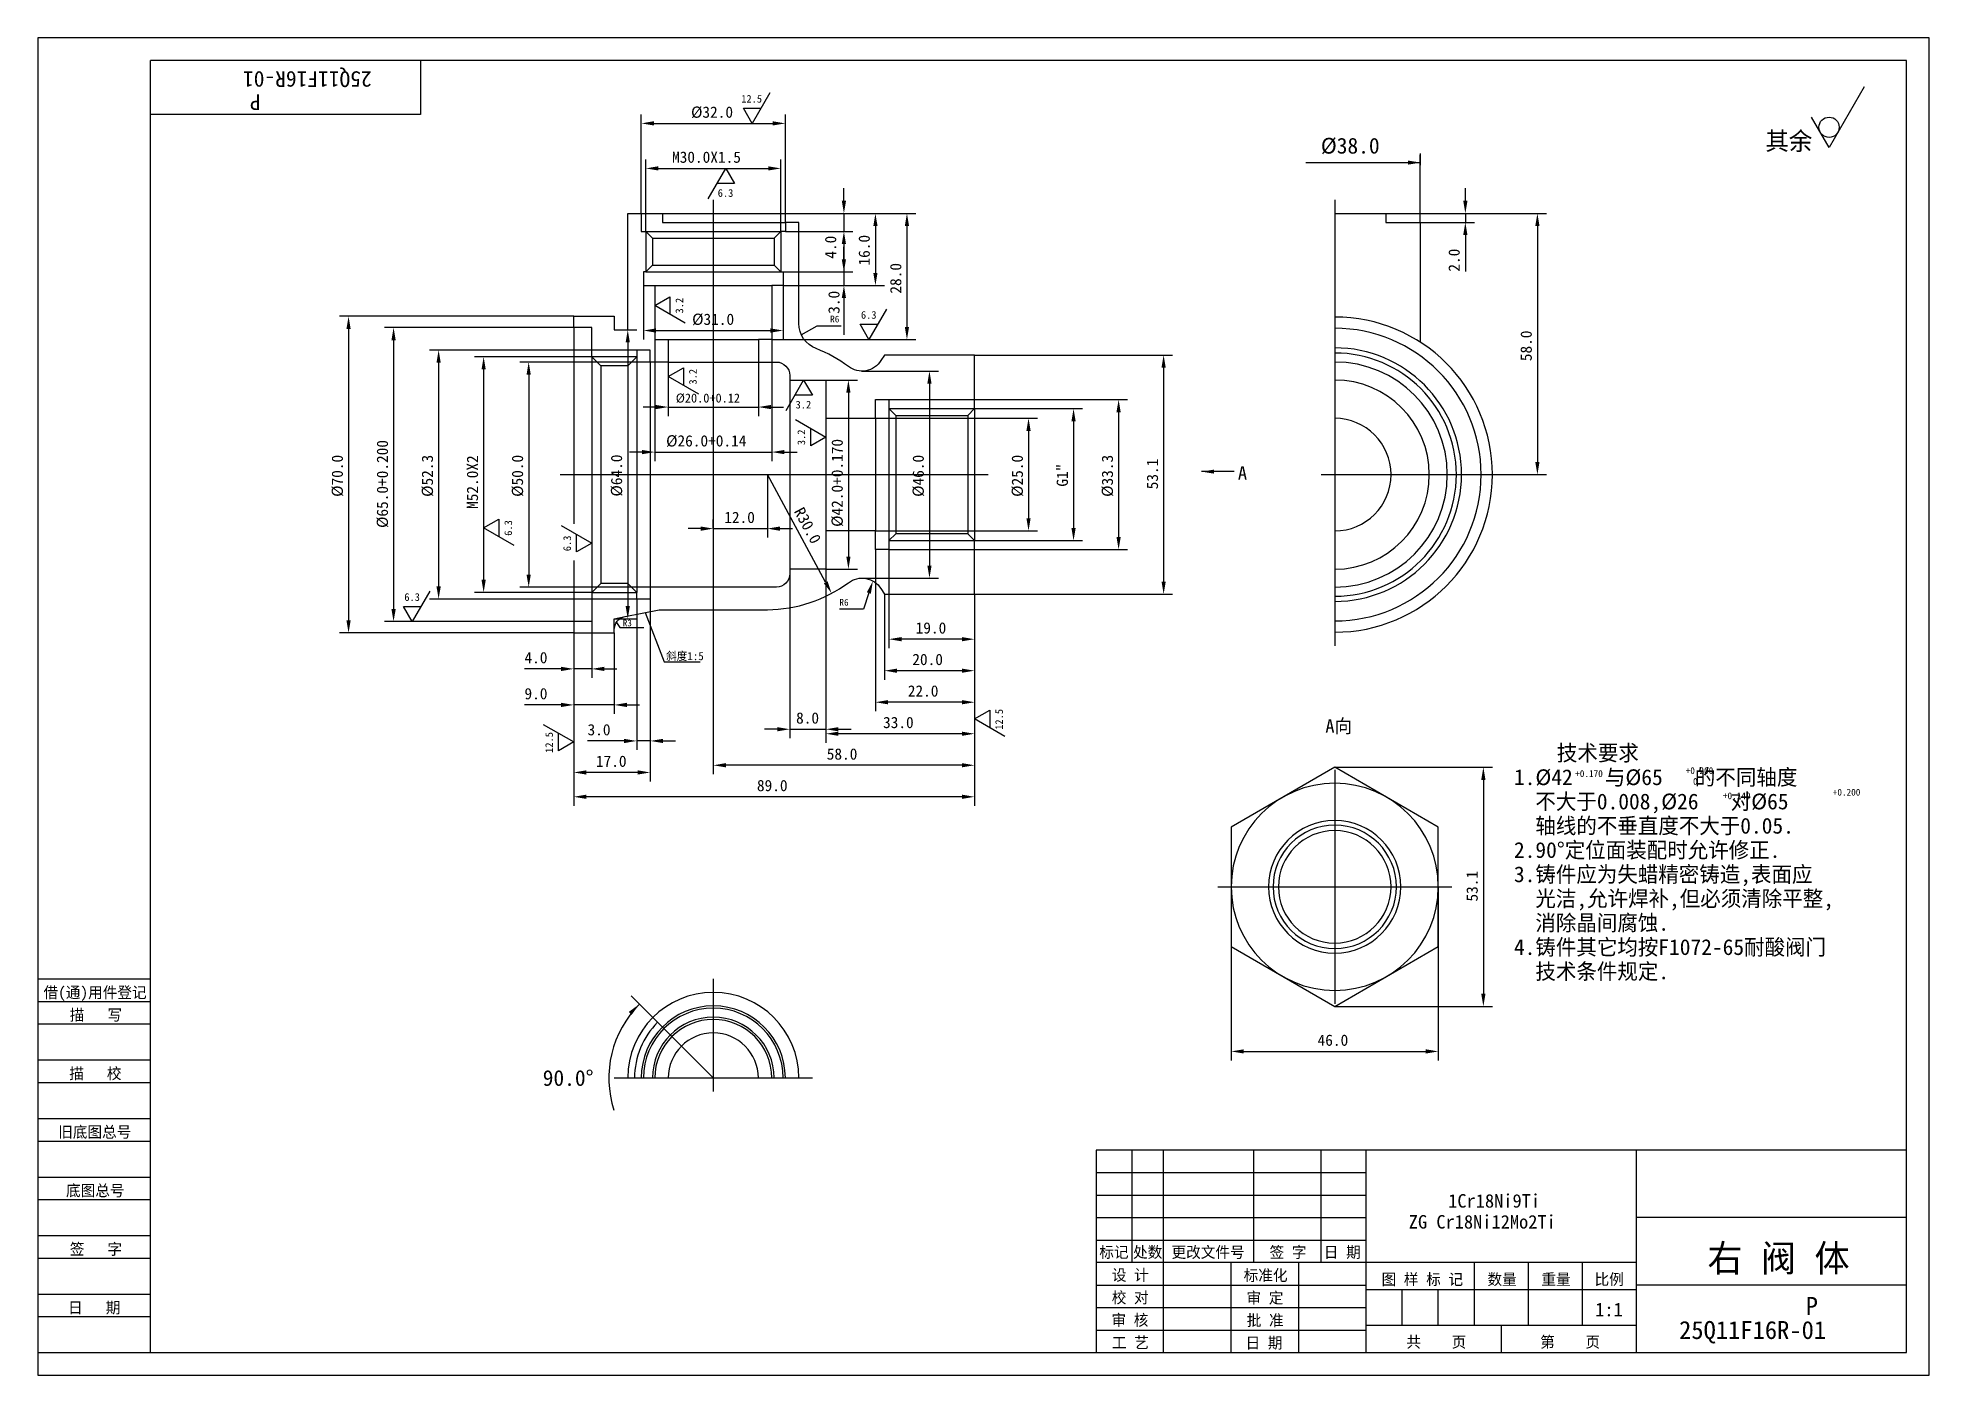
# Model space of a CAD drawing. Header units: metres. Extents: x 0 to 420, y 0 to 297.
import ezdxf

# ---------------------------------------------------------------- set-up
doc = ezdxf.new("R2010")
doc.units = ezdxf.units.M
for name, color, linetype in [('B', 3, 'Continuous'), ('C', 6, 'Continuous'), ('D', 1, 'Continuous'), ('FL', 5, 'Continuous'), ('HA', 5, 'Continuous'), ('T', 7, 'Continuous'), ('TL', 4, 'Continuous')]:
    doc.layers.add(name, color=color, linetype=linetype)

# ---------------------------------------------------------------- blocks, each defined once
blk = doc.blocks.new('TUKUN3')
at = {"layer": 'FL'}
for p, q in [((420, 297), (0, 297)), ((0, 297), (0, 0)), ((420, 0), (420, 297)), ((0, 78), (25, 78)), ((0, 70), (25, 70)), ((0, 65), (25, 65)), ((0, 57), (25, 57)), ((0, 52), (25, 52)), ((243, 25), (243, 50)), ((250, 5), (250, 50)), ((270, 25), (270, 50)), ((285, 25), (285, 50)), ((0, 44), (25, 44)), ((235, 45), (295, 45)), ((0, 39), (25, 39)), ((235, 40), (295, 40)), ((235, 35), (295, 35)), ((0, 31), (25, 31)), ((235, 30), (295, 30)), ((0, 26), (25, 26)), ((280, 5), (280, 25)), ((0, 18), (25, 18)), ((235, 20), (295, 20)), ((0, 13), (25, 13)), ((235, 15), (295, 15)), ((235, 10), (295, 10)), ((0, 0), (420, 0))]:
    blk.add_line(p, q, dxfattribs=at)
at = {"layer": 'TL'}
for p, q in [((415, 292), (25, 292)), ((25, 5), (25, 292)), ((85, 292), (85, 280)), ((415, 5), (415, 292)), ((85, 280), (25, 280)), ((0, 88), (25, 88)), ((0, 83), (25, 83)), ((415, 50), (235, 50)), ((235, 50), (235, 5)), ((295, 5), (295, 50)), ((355, 5), (355, 50)), ((415, 35), (355, 35)), ((355, 25), (235, 25)), ((265, 5), (265, 25)), ((319, 11), (319, 25)), ((331, 11), (331, 25)), ((343, 11), (343, 25)), ((295, 19), (355, 19)), ((303, 11), (303, 19)), ((311, 11), (311, 19)), ((415, 20), (355, 20)), ((355, 11), (295, 11)), ((325, 5), (325, 11)), ((0, 5), (415, 5))]:
    blk.add_line(p, q, dxfattribs=at)
at = {"layer": 'T'}
for s, p in [('借(通)用件登记', (1.26, 83.76)), ('描   写', (7.09, 78.76)), ('描   校', (6.98, 65.76)), ('旧底图总号', (4.52, 52.76)), ('底图总号', (6.25, 39.76)), ('签   字', (7.1, 26.76)), ('标记', (235.71, 26.07)), ('处数', (243.22, 26.07)), ('更改文件号', (251.75, 26.07)), ('签 字', (273.53, 26.07)), ('日 期', (285.57, 26.07)), ('设 计', (238.5, 20.99)), ('标准化', (267.77, 20.93)), ('图 样 标 记', (298.4, 20.04)), ('数量', (321.92, 20.04)), ('重量', (333.88, 20.04)), ('比例', (345.7, 20.04)), ('校 对', (238.48, 15.99)), ('审 定', (268.39, 15.93)), ('日   期', (6.72, 13.76)), ('审 核', (238.41, 10.99)), ('批 准', (268.46, 10.93)), ('工 艺', (238.52, 5.99)), ('日 期', (268.18, 5.93)), ('共    页', (303.91, 6.13)), ('第    页', (333.62, 6.13))]:
    blk.add_text(s, height=2.5, dxfattribs=at).set_placement(p)

msp = doc.modelspace()

# ---------------------------------------------------------------- linework, layer by layer
at = {"layer": 'B'}
for points in [[(288, 171.85, 1), (288, 228.15, 1)], [(165.5, 66, 1), (134.5, 66, 1)]]:
    msp.add_lwpolyline(points, format="xyb", dxfattribs=at)
msp.add_lwpolyline([(288, 123.15, 1), (288, 93.75, 1)], format="xyb", close=True, dxfattribs=at)
at = {"layer": 'C'}
for p, q in [((150, 261), (150, 167)), ((288, 261), (288, 162)), ((116, 200), (211, 200)), ((285, 200), (326, 200)), ((288, 134.45), (288, 82.45)), ((262, 108.45), (314, 108.45)), ((150, 88), (150, 63)), ((128, 66), (172, 66))]:
    msp.add_line(p, q, dxfattribs=at)
at = {"layer": 'D'}
for p, q in [((405.57, 286.14), (397.77, 272.62)), ((162.54, 284.76), (158.63, 278)), ((134, 258), (134, 280)), ((136.8, 278), (163.2, 278)), ((158.63, 278), (156.68, 281.38)), ((156.68, 281.38), (160.58, 281.38)), ((166, 256), (166, 280)), ((397.77, 272.62), (393.87, 279.38)), ((135, 254), (135, 270)), ((165, 254), (165, 270)), ((281.61, 269.29), (307.07, 269.29)), ((307, 256), (307, 271)), ((307.07, 268.7), (307.07, 271.29)), ((137.8, 268), (162.2, 268)), ((148.85, 261.24), (152.76, 268)), ((154.71, 264.62), (150.8, 264.62)), ((152.76, 268), (154.71, 264.62)), ((179, 260.8), (179, 263.6)), ((317, 260.8), (317, 263.6)), ((138.69, 258), (181, 258)), ((138.69, 258), (188, 258)), ((138.69, 258), (195, 258)), ((179, 258), (179, 254)), ((299.31, 258), (319, 258)), ((299.31, 258), (335, 258)), ((317, 258), (317, 256)), ((166, 254), (181, 254)), ((186, 255.2), (186, 244.8)), ((193, 255.2), (193, 232.8)), ((307, 256), (319, 256)), ((317, 253.2), (317, 250.4)), ((333, 255.2), (333, 202.8)), ((179, 251.2), (179, 248.4)), ((179, 247.8), (179, 250.6)), ((179, 248.4), (179, 243.07)), ((317, 250.4), (317, 245.07)), ((165.5, 245), (181, 245)), ((179, 245), (179, 242)), ((134.5, 242), (134.5, 230)), ((137, 237.56), (140.38, 239.51)), ((140.38, 239.51), (140.38, 235.61)), ((165.5, 242), (165.5, 230)), ((165.5, 242), (188, 242)), ((165.5, 242), (181, 242)), ((143.76, 233.66), (137, 237.56)), ((179, 239.2), (179, 236.4)), ((179, 236.4), (179, 231.07)), ((188.46, 236.76), (184.56, 230)), ((119, 235.15), (67, 235.15)), ((69, 232.35), (69, 167.65)), ((119, 232.65), (77, 232.65)), ((128, 232.15), (133, 232.15)), ((137.3, 232), (162.7, 232)), ((169.54, 231.07), (173.06, 233.04)), ((173.06, 233.04), (175.86, 233.04)), ((175.86, 233.04), (178.38, 233.04)), ((184.56, 230), (182.61, 233.38)), ((182.61, 233.38), (186.51, 233.38)), ((79, 229.85), (79, 170.15)), ((133, 227.65), (87, 227.65)), ((131, 229.35), (131, 170.8)), ((137, 230), (137, 203)), ((163, 230), (163, 203)), ((163, 230), (195, 230)), ((89, 224.85), (89, 175.15)), ((123, 226.15), (97, 226.15)), ((99, 223.35), (99, 176.65)), ((136, 225), (107, 225)), ((140, 225), (140, 213)), ((140, 221.78), (143.38, 223.73)), ((143.38, 223.73), (143.38, 219.83)), ((160, 225), (160, 213)), ((183, 223), (200, 223)), ((208, 226.55), (252, 226.55)), ((250, 223.75), (250, 176.25)), ((109, 222.2), (109, 177.8)), ((146.76, 217.88), (140, 221.78)), ((166.15, 214.24), (170.05, 221)), ((170.05, 221), (172, 217.62)), ((175, 221), (182, 221)), ((198, 220.2), (198, 179.8)), ((137.2, 215), (134.4, 215)), ((140, 215), (160, 215)), ((162.8, 215), (165.6, 215)), ((172, 217.62), (168.1, 217.62)), ((180, 218.2), (180, 181.8)), ((189, 216.65), (242, 216.65)), ((208, 214.65), (232, 214.65)), ((168.24, 212.22), (175, 208.32)), ((171.62, 206.37), (171.62, 210.27)), ((186, 212.5), (222, 212.5)), ((230, 211.85), (230, 188.15)), ((240, 213.85), (240, 186.15)), ((175, 208.32), (171.62, 206.37)), ((220, 209.7), (220, 190.3)), ((134.2, 205), (131.4, 205)), ((137, 205), (163, 205)), ((165.8, 205), (168.6, 205)), ((162, 200), (162, 186)), ((174.95, 176.08), (162, 200)), ((265.69, 200.66), (258.42, 200.66)), ((323, 200), (335, 200)), ((99, 188.19), (102.38, 190.14)), ((102.38, 190.14), (102.38, 186.24)), ((150, 188), (150, 190)), ((105.76, 184.29), (99, 188.19)), ((116.24, 188.67), (123, 184.77)), ((119.62, 182.82), (119.62, 186.72)), ((147.2, 188), (144.4, 188)), ((150, 188), (162, 188)), ((164.8, 188), (167.6, 188)), ((186, 187.5), (222, 187.5)), ((208, 185.35), (232, 185.35)), ((123, 184.77), (119.62, 182.82)), ((186, 183.35), (186, 147.45)), ((189, 183.35), (189, 161.45)), ((189, 183.35), (242, 183.35)), ((167, 178), (167, 141.45)), ((175, 179), (175, 140.45)), ((175, 179), (175, 141.45)), ((175, 179), (182, 179)), ((183, 177), (200, 177)), ((87.06, 174.11), (83.16, 167.35)), ((133, 172.35), (87, 172.35)), ((123, 173.85), (97, 173.85)), ((136, 175), (107, 175)), ((133, 172.35), (133, 138.85)), ((136, 172.35), (136, 138.85)), ((136, 172.35), (136, 131.85)), ((184.54, 173.71), (183.32, 170.13)), ((188, 173.45), (188, 154.45)), ((208, 173.45), (208, 161.45)), ((208, 173.45), (208, 154.45)), ((208, 173.45), (208, 147.45)), ((208, 173.45), (208, 140.45)), ((208, 173.45), (208, 133.45)), ((208, 173.45), (208, 126.45)), ((208, 173.45), (252, 173.45)), ((83.16, 167.35), (81.21, 170.73)), ((81.21, 170.73), (85.11, 170.73)), ((128, 168), (133, 168)), ((134.88, 169.38), (139.1, 158.4)), ((150, 170), (150, 133.45)), ((180.52, 170.13), (178, 170.13)), ((183.32, 170.13), (180.52, 170.13)), ((119, 164.85), (67, 164.85)), ((119, 167.35), (77, 167.35)), ((119, 164.85), (119, 126.45)), ((119, 164.85), (119, 154.85)), ((119, 164.85), (119, 146.85)), ((119, 164.85), (119, 131.85)), ((123, 167.35), (123, 154.85)), ((128, 164.85), (128, 146.85)), ((128.51, 167.18), (129.21, 166.03)), ((129.21, 166.03), (132.01, 166.03)), ((132.01, 166.03), (134.6, 166.03)), ((205.2, 163.45), (191.8, 163.45)), ((113.4, 156.85), (108.07, 156.85)), ((116.2, 156.85), (113.4, 156.85)), ((123, 156.85), (119, 156.85)), ((125.8, 156.85), (128.6, 156.85)), ((139.1, 158.4), (147.1, 158.4)), ((205.2, 156.45), (190.8, 156.45)), ((113.4, 148.85), (108.07, 148.85)), ((116.2, 148.85), (113.4, 148.85)), ((128, 148.85), (119, 148.85)), ((130.8, 148.85), (133.6, 148.85)), ((205.2, 149.45), (188.8, 149.45)), ((208, 145.76), (211.38, 147.71)), ((211.38, 147.71), (211.38, 143.81)), ((112.24, 144.53), (119, 140.63)), ((164.2, 143.45), (161.4, 143.45)), ((167, 143.45), (175, 143.45)), ((177.8, 143.45), (180.6, 143.45)), ((214.76, 141.86), (208, 145.76)), ((115.62, 138.68), (115.62, 142.58)), ((119, 140.63), (115.62, 138.68)), ((127.4, 140.85), (122.07, 140.85)), ((130.2, 140.85), (127.4, 140.85)), ((136, 140.85), (133, 140.85)), ((138.8, 140.85), (141.6, 140.85)), ((205.2, 142.45), (177.8, 142.45)), ((205.2, 135.45), (152.8, 135.45)), ((288, 135), (323, 135)), ((133.2, 133.85), (121.8, 133.85)), ((321, 132.2), (321, 84.7)), ((205.2, 128.45), (121.8, 128.45)), ((265, 108.45), (265, 69.9)), ((311, 108.45), (311, 69.9)), ((150, 66), (131.75, 84.25)), ((288, 81.9), (323, 81.9)), ((267.8, 71.9), (308.2, 71.9))]:
    msp.add_line(p, q, dxfattribs=at)
msp.add_lwpolyline([(128, 165.54), (128, 168), (130.41, 168.48)], dxfattribs=at)
msp.add_circle((397.77, 277.13), 2.25, dxfattribs=at)
msp.add_arc((150, 66), 23.2, 135, 198, dxfattribs=at)
for points in [[(136.8, 278.47), (136.8, 277.53), (134, 278)], [(163.2, 278.47), (163.2, 277.53), (166, 278)], [(304.27, 269.74), (307.07, 269.29), (304.27, 268.84)], [(137.8, 268.47), (137.8, 267.53), (135, 268)], [(162.2, 268.47), (162.2, 267.53), (165, 268)], [(178.53, 260.8), (179.47, 260.8), (179, 258)], [(316.53, 260.8), (317.47, 260.8), (317, 258)], [(185.53, 255.2), (186.47, 255.2), (186, 258)], [(192.53, 255.2), (193.47, 255.2), (193, 258)], [(332.53, 255.2), (333.47, 255.2), (333, 258)], [(178.53, 251.2), (179.47, 251.2), (179, 254)], [(316.53, 253.2), (317.47, 253.2), (317, 256)], [(178.53, 247.8), (179.47, 247.8), (179, 245)], [(185.53, 244.8), (186.47, 244.8), (186, 242)], [(178.53, 239.2), (179.47, 239.2), (179, 242)], [(68.53, 232.35), (69.47, 232.35), (69, 235.15)], [(78.53, 229.85), (79.47, 229.85), (79, 232.65)], [(130.53, 229.35), (131.47, 229.35), (131, 232.15)], [(137.3, 232.47), (137.3, 231.53), (134.5, 232)], [(162.7, 232.47), (162.7, 231.53), (165.5, 232)], [(192.53, 232.8), (193.47, 232.8), (193, 230)], [(88.53, 224.85), (89.47, 224.85), (89, 227.65)], [(98.53, 223.35), (99.47, 223.35), (99, 226.15)], [(108.53, 222.2), (109.47, 222.2), (109, 225)], [(197.53, 220.2), (198.47, 220.2), (198, 223)], [(249.53, 223.75), (250.47, 223.75), (250, 226.55)], [(179.53, 218.2), (180.47, 218.2), (180, 221)], [(137.2, 215.47), (137.2, 214.53), (140, 215)], [(162.8, 215.47), (162.8, 214.53), (160, 215)], [(229.53, 211.85), (230.47, 211.85), (230, 214.65)], [(239.53, 213.85), (240.47, 213.85), (240, 216.65)], [(219.53, 209.7), (220.47, 209.7), (220, 212.5)], [(134.2, 205.47), (134.2, 204.53), (137, 205)], [(165.8, 205.47), (165.8, 204.53), (163, 205)], [(332.53, 202.8), (333.47, 202.8), (333, 200)], [(261.22, 200.21), (258.42, 200.66), (261.22, 201.11)], [(219.53, 190.3), (220.47, 190.3), (220, 187.5)], [(147.2, 188.47), (147.2, 187.53), (150, 188)], [(164.8, 188.47), (164.8, 187.53), (162, 188)], [(229.53, 188.15), (230.47, 188.15), (230, 185.35)], [(239.53, 186.15), (240.47, 186.15), (240, 183.35)], [(179.53, 181.8), (180.47, 181.8), (180, 179)], [(98.53, 176.65), (99.47, 176.65), (99, 173.85)], [(108.53, 177.8), (109.47, 177.8), (109, 175)], [(197.53, 179.8), (198.47, 179.8), (198, 177)], [(88.53, 175.15), (89.47, 175.15), (89, 172.35)], [(174.54, 175.86), (175.37, 176.31), (176.29, 173.62)], [(184.09, 173.86), (184.98, 173.56), (185.44, 176.36)], [(249.53, 176.25), (250.47, 176.25), (250, 173.45)], [(78.53, 170.15), (79.47, 170.15), (79, 167.35)], [(130.53, 170.8), (131.47, 170.8), (131, 168)], [(68.53, 167.65), (69.47, 167.65), (69, 164.85)], [(191.8, 163.92), (191.8, 162.98), (189, 163.45)], [(205.2, 163.92), (205.2, 162.98), (208, 163.45)], [(116.2, 157.32), (116.2, 156.38), (119, 156.85)], [(125.8, 157.32), (125.8, 156.38), (123, 156.85)], [(190.8, 156.92), (190.8, 155.98), (188, 156.45)], [(205.2, 156.92), (205.2, 155.98), (208, 156.45)], [(116.2, 149.32), (116.2, 148.38), (119, 148.85)], [(130.8, 149.32), (130.8, 148.38), (128, 148.85)], [(188.8, 149.92), (188.8, 148.98), (186, 149.45)], [(205.2, 149.92), (205.2, 148.98), (208, 149.45)], [(164.2, 143.92), (164.2, 142.98), (167, 143.45)], [(177.8, 143.92), (177.8, 142.98), (175, 143.45)], [(177.8, 142.92), (177.8, 141.98), (175, 142.45)], [(205.2, 142.92), (205.2, 141.98), (208, 142.45)], [(130.2, 141.32), (130.2, 140.38), (133, 140.85)], [(138.8, 141.32), (138.8, 140.38), (136, 140.85)], [(152.8, 135.92), (152.8, 134.98), (150, 135.45)], [(205.2, 135.92), (205.2, 134.98), (208, 135.45)], [(320.53, 132.2), (321.47, 132.2), (321, 135)], [(121.8, 134.32), (121.8, 133.38), (119, 133.85)], [(133.2, 134.32), (133.2, 133.38), (136, 133.85)], [(121.8, 128.92), (121.8, 127.98), (119, 128.45)], [(205.2, 128.92), (205.2, 127.98), (208, 128.45)], [(320.53, 84.7), (321.47, 84.7), (321, 81.9)], [(131.88, 80.04), (133.6, 82.4), (131.24, 80.69)], [(267.8, 72.37), (267.8, 71.43), (265, 71.9)], [(308.2, 72.37), (308.2, 71.43), (311, 71.9)]]:
    msp.add_solid(points, dxfattribs=at)
at = {"layer": 'HA'}
for p, q in [((135, 254), (135, 245)), ((165, 254), (165, 245)), ((133, 226.15), (123, 226.15)), ((189, 214.65), (208, 214.65)), ((189, 185.35), (208, 185.35)), ((123, 173.85), (133, 173.85))]:
    msp.add_line(p, q, dxfattribs=at)
at = {"layer": 'TL'}
for p, q in [((134, 258), (138.69, 258)), ((138.69, 258), (138.69, 256)), ((135, 254), (165, 254)), ((136.5, 252.5), (163.5, 252.5)), ((138.69, 256), (166, 256)), ((135, 245), (165, 245)), ((136.5, 246.5), (163.5, 246.5)), ((137, 242), (163, 242)), ((119, 232.65), (119, 189.04)), ((140, 230), (160, 230)), ((123, 226.15), (123, 173.85)), ((125, 224.15), (125, 175.85)), ((131, 224.15), (131, 175.85)), ((133, 226.15), (133, 173.85)), ((136, 225), (136, 175)), ((140, 225), (160, 225)), ((167, 221), (167, 179)), ((189, 214.65), (189, 185.35)), ((208, 214.65), (208, 185.35)), ((175, 212.5), (175, 187.5)), ((186, 212.5), (186, 187.5)), ((190.5, 213.15), (190.5, 186.85)), ((206.5, 213.15), (206.5, 186.85)), ((119, 180.92), (119, 167.35))]:
    msp.add_line(p, q, dxfattribs=at)
for points in [[(134, 258), (134, 254), (135, 254), (136.5, 252.5), (136.5, 246.5), (135, 245), (134.5, 245), (134.5, 242), (137, 242), (137, 230), (140, 230), (140, 225), (136, 225), (136, 227.65), (133, 227.65), (133, 226.15), (131, 224.15), (125, 224.15), (123, 226.15), (123, 232.65), (119, 232.65), (119, 235.15), (128, 235.15), (128, 232.15), (131, 232.15), (131, 258)], [(310.99, 121.72), (288, 135), (265.01, 121.72), (265.01, 95.18), (288, 81.9), (310.99, 95.17)]]:
    msp.add_lwpolyline(points, close=True, dxfattribs=at)
msp.add_lwpolyline([(288, 258), (299.31, 258), (299.31, 256), (307, 256), (307, 229.39)], dxfattribs=at)
for points in [[(169, 256), (166, 256), (166, 254), (165, 254), (163.5, 252.5), (163.5, 246.5), (165, 245), (165.5, 245), (165.5, 242), (163, 242), (163, 230), (160, 230), (160, 225), (164, 225, -0.41), (167, 222), (167, 221), (175, 221), (175, 212.5), (186, 212.5), (186, 216.65), (189, 216.65), (189, 214.65), (190.5, 213.15), (206.5, 213.15), (208, 214.65), (208, 226.55), (188, 226.55), (187.22, 225.32, -0.44), (180, 224, 0.07), (172.83, 227.98, -0.31), (169, 233.57), (169, 256)], [(288, 165, 1), (288, 235, 1)], [(288, 167.5, 1), (288, 232.5, 1)], [(288, 173, 1), (288, 227, 1)], [(288, 175, 1), (288, 225, 1)], [(288, 179, 1), (288, 221, 1)], [(288, 187.5, 1), (288, 212.5, 1)], [(128, 164.85), (128, 165.54, -0.36), (130.41, 168.48), (138, 170), (162, 170, 0.16), (180, 176, -0.44), (187.22, 174.68), (188, 173.45), (208, 173.45), (208, 185.35), (206.5, 186.85), (190.5, 186.85), (189, 185.35), (189, 183.35), (186, 183.35), (186, 187.5), (175, 187.5), (175, 179), (167, 179), (167, 178, -0.41), (164, 175), (136, 175), (136, 172.35), (133, 172.35), (133, 173.85), (131, 175.85), (125, 175.85), (123, 173.85), (123, 167.35), (119, 167.35), (119, 164.85), (128, 164.85)], [(169, 66, 1), (131, 66, 1)], [(166, 66, 1), (134, 66, 1)], [(138.69, 77.31), (137.63, 78.37, 0.2), (132.5, 66, 0.2)], [(163.5, 66, 1), (136.5, 66, 1)], [(163, 66, 1), (137, 66, 1)], [(160, 66, 1), (140, 66, 1)]]:
    msp.add_lwpolyline(points, format="xyb", dxfattribs=at)
for points in [[(288, 131.45, 1), (288, 85.45, 1)], [(288, 122.15, 1), (288, 94.75, 1)], [(288, 120.95, 1), (288, 95.95, 1)]]:
    msp.add_lwpolyline(points, format="xyb", close=True, dxfattribs=at)

# ---------------------------------------------------------------- block references
at = {"layer": 'D'}
msp.add_blockref('TUKUN3', (0, 0), dxfattribs=at)

# ---------------------------------------------------------------- texts
for s, height, rotation, p in [('25Q11F16R-01', 3.5, 180, (74.14, 289.56)), ('P', 3.5, 180, (49.48, 284.44)), ('4.0', 2.5, 90, (177.29, 247.95)), ('16.0', 2.5, 90, (184.75, 246.43)), ('2.0', 2.5, 90, (315.75, 245.07)), ('28.0', 2.5, 90, (191.75, 240.19)), ('3.0', 2.5, 90, (178.03, 235.71)), ('3.2', 1.7, 90, (143.31, 235.78)), ('58.0', 2.5, 90, (331.75, 225.19)), ('3.2', 1.7, 90, (146.31, 220)), ('%%C65.0+0.200', 2.5, 90, (77.75, 188.15)), ('3.2', 1.7, 90, (170.39, 206.54)), ('%%C42.0+0.170', 2.5, 90, (178.75, 188.39)), ('%%C70.0', 2.5, 90, (67.75, 195.06)), ('%%C52.3', 2.5, 90, (87.75, 195.06)), ('M52.0X2', 2.5, 90, (97.75, 192.38)), ('%%C50.0', 2.5, 90, (107.75, 195.06)), ('%%C64.0', 2.5, 90, (129.75, 195.13)), ('%%C46.0', 2.5, 90, (196.75, 195.06)), ('%%C25.0', 2.5, 90, (218.75, 195.06)), ('G1%%034', 2.5, 90, (228.75, 197.32)), ('%%C33.3', 2.5, 90, (238.75, 195.06)), ('53.1', 2.5, 90, (248.75, 196.73)), ('6.3', 1.7, 90, (105.31, 186.41)), ('R30.0', 2.5, 298.44, (167.83, 191.85)), ('6.3', 1.7, 90, (118.39, 182.99)), ('12.5', 1.7, 90, (214.31, 143.33)), ('12.5', 1.7, 90, (114.39, 138.2)), ('53.1', 2.5, 90, (319.75, 105.18))]:
    msp.add_text(s, height=height, rotation=rotation, dxfattribs=at).set_placement(p)
for s, height, p in [('%%C32.0', 2.5, (145.06, 279.25)), ('12.5', 1.7, (156.2, 282.61)), ('%%C38.0', 3.5, (284.91, 271.29)), ('其余', 4, (383.65, 272.07)), ('M30.0X1.5', 2.5, (140.83, 269.25)), ('6.3', 1.7, (150.98, 261.69)), ('%%C31.0', 2.5, (145.3, 233.25)), ('R6', 1.5, (175.95, 233.79)), ('6.3', 1.7, (182.78, 234.61)), ('%%C20.0+0.12', 2, (141.67, 216)), ('3.2', 1.7, (168.27, 214.69)), ('%%C26.0+0.14', 2.5, (139.52, 206.25)), ('A', 3, (266.49, 198.87)), ('12.0', 2.5, (152.43, 189.25)), ('6.3', 1.7, (81.38, 171.96)), ('R6', 1.5, (178, 170.88)), ('R3', 1.5, (129.89, 166.3)), ('19.0', 2.5, (194.93, 164.7)), ('4.0', 2.5, (108.07, 158.1)), ('斜度1:5', 1.8, (139.54, 158.79)), ('20.0', 2.5, (194.19, 157.7)), ('9.0', 2.5, (108.07, 150.1)), ('22.0', 2.5, (193.19, 150.7)), ('8.0', 2.5, (168.38, 144.7)), ('3.0', 2.5, (122.07, 142.1)), ('33.0', 2.5, (187.69, 143.7)), ('A向', 3, (285.91, 142.66)), ('58.0', 2.5, (175.19, 136.7)), ('    技术要求', 3.5, (327.79, 136.44)), ('17.0', 2.5, (123.93, 135.1)), ('1.%%C42   与%%C65   的不同轴度', 3.5, (327.79, 131.05)), ('+0.200', 1.5, (365.93, 133.52)), ('89.0', 2.5, (159.69, 129.7)), ('+0.170', 1.5, (341.4, 132.85)), ('0', 1.5, (367.56, 131.12)), ('+0.200', 1.5, (398.6, 128.72)), ('  不大于0.008,%%C26   对%%C65   ', 3.5, (327.79, 125.66)), ('+0.140', 1.5, (374.2, 127.92)), ('  轴线的不垂直度不大于0.05.', 3.5, (327.79, 120.27)), ('2.90%%D定位面装配时允许修正.', 3.5, (327.79, 114.88)), ('3.铸件应为失蜡精密铸造,表面应', 3.5, (327.79, 109.49)), ('  光洁,允许焊补,但必须清除平整,', 3.5, (327.79, 104.1)), ('  消除晶间腐蚀.', 3.5, (327.79, 98.71)), ('4.铸件其它均按F1072-65耐酸阀门', 3.5, (327.79, 93.32)), ('  技术条件规定.', 3.5, (327.79, 87.93)), ('46.0', 2.5, (284.19, 73.15)), ('90.0%%d', 3.5, (112.12, 64.25)), ('1Cr18Ni9Ti', 3, (313.19, 37.21)), ('ZG Cr18Ni12Mo2Ti', 3, (304.44, 32.56)), ('右 阀 体', 6, (370.77, 22.98)), ('P', 4, (392.59, 13.38)), ('1:1', 3, (345.83, 13.08)), ('25Q11F16R-01', 4, (364.46, 8.03))]:
    msp.add_text(s, height=height, dxfattribs=at).set_placement(p)

doc.saveas('drawing.dxf')
